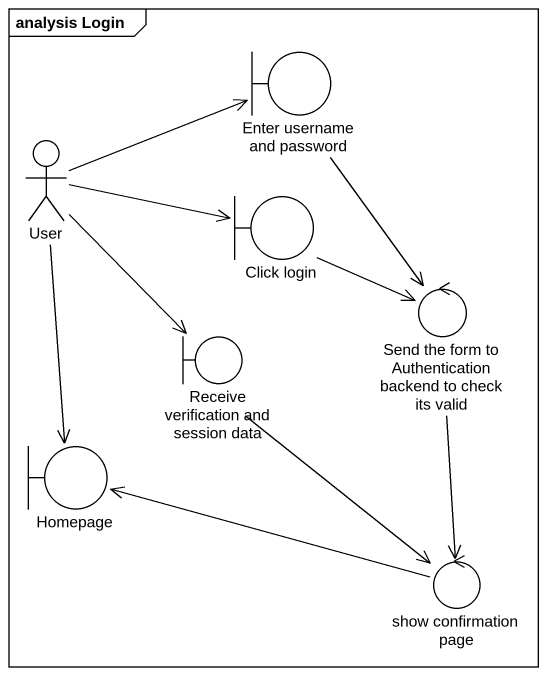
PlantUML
@startuml
mainframe analysis Login
boundary "Enter username and password" as Enter_username_and_password
actor User
boundary "Click login" as Click_login
control "Send the form to Authentication backend to check its valid" as Send_the_form_to
boundary "Receive verification and session data" as Receive_verification_and
boundary Homepage
control "show confirmation page" as show_confirmation_page
Enter_username_and_password --> Send_the_form_to
User -right-> Enter_username_and_password
User -right-> Click_login
User --> Receive_verification_and
User --> Homepage
Click_login --> Send_the_form_to
Send_the_form_to --> show_confirmation_page
Receive_verification_and --> show_confirmation_page
show_confirmation_page -left-> Homepage
@enduml
